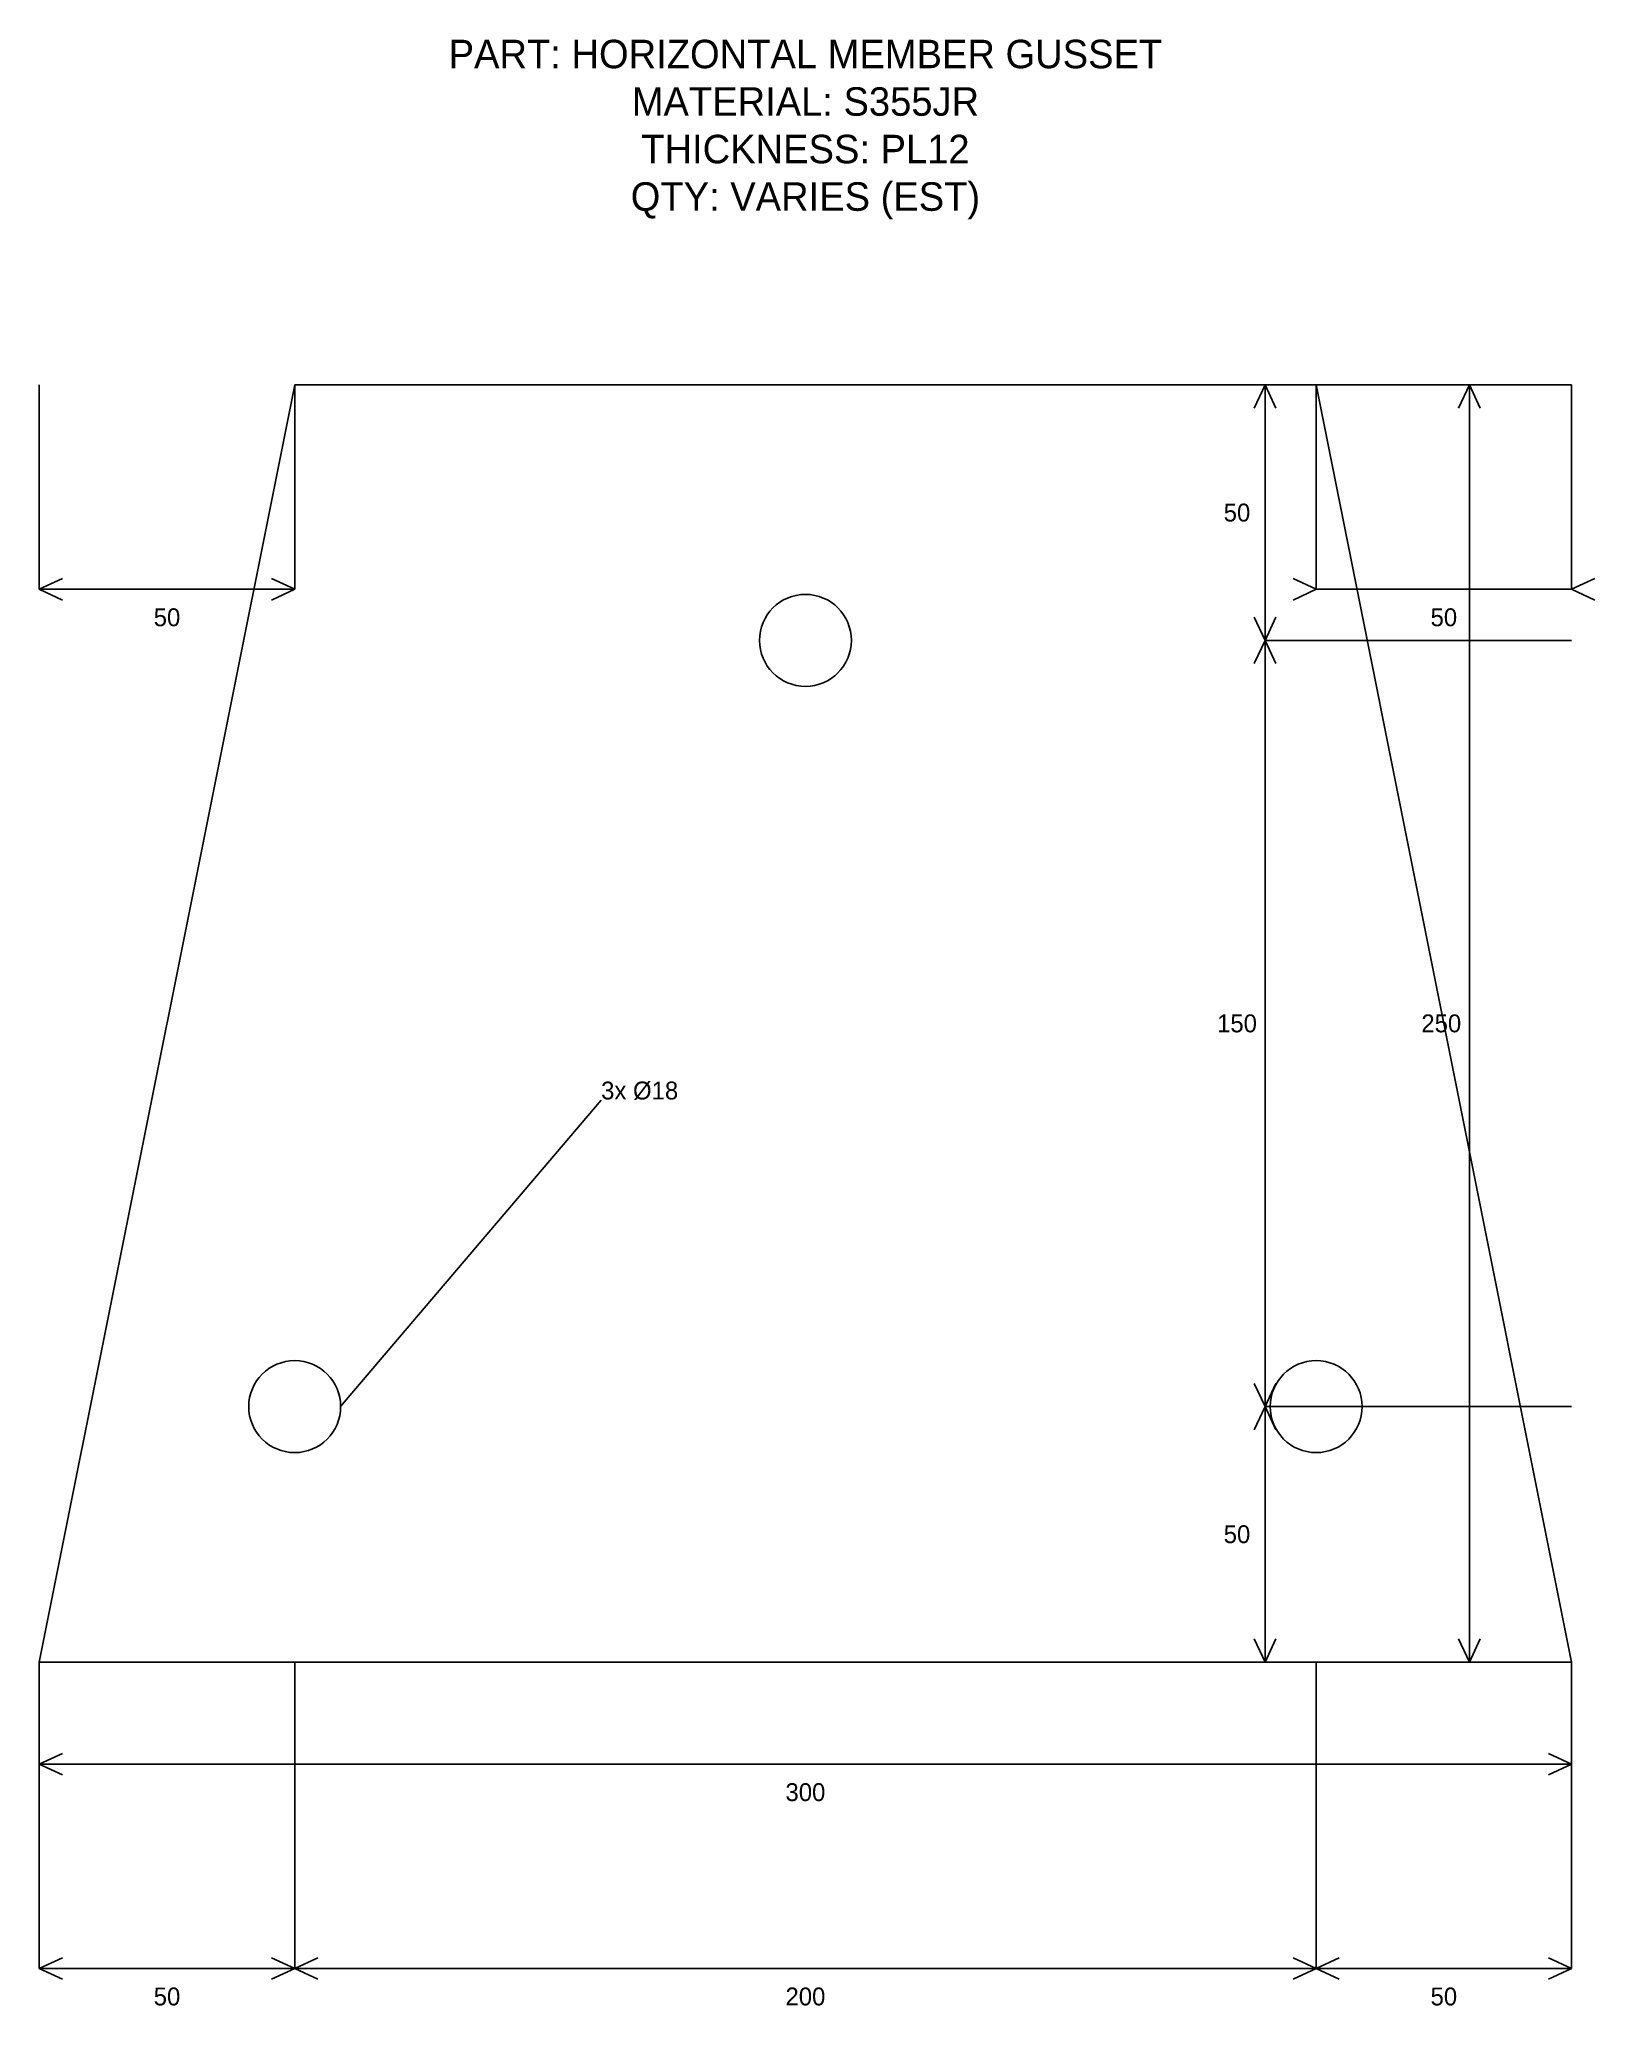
# Model space of a CAD drawing. Header units: millimetres. Extents: x 0 to 305, y -67 to 318.
import ezdxf

# ---------------------------------------------------------------- set-up
doc = ezdxf.new("R2010")
doc.units = ezdxf.units.MM
for name, color, linetype in [('ANNOTATION', 1, 'Continuous'), ('DIMENSION', 3, 'Continuous'), ('GEOMETRY', 7, 'Continuous')]:
    doc.layers.add(name, color=color, linetype=linetype)

msp = doc.modelspace()

# ---------------------------------------------------------------- linework, layer by layer
at = {"layer": 'ANNOTATION'}
msp.add_line((59, 50), (110, 110), dxfattribs=at)
at = {"layer": 'DIMENSION'}
for p, q in [((0, 250), (0, 210)), ((50, 250), (50, 210)), ((240, 250), (237.89, 245.47)), ((300, 250), (240, 250)), ((240, 200), (240, 250)), ((240, 250), (242.11, 245.47)), ((250, 250), (250, 210)), ((280, 250), (277.89, 245.47)), ((300, 250), (280, 250)), ((280, 0), (280, 250)), ((280, 250), (282.11, 245.47)), ((300, 250), (300, 210)), ((0, 210), (4.53, 212.11)), ((50, 210), (45.47, 212.11)), ((250, 210), (245.47, 212.11)), ((300, 210), (304.53, 212.11)), ((0, 210), (50, 210)), ((0, 210), (4.53, 207.89)), ((50, 210), (45.47, 207.89)), ((250, 210), (245.47, 207.89)), ((300, 210), (250, 210)), ((300, 210), (304.53, 207.89)), ((240, 200), (237.89, 204.53)), ((240, 200), (242.11, 204.53)), ((240, 200), (237.89, 195.47)), ((300, 200), (240, 200)), ((240, 50), (240, 200)), ((240, 200), (242.11, 195.47)), ((300, 200), (240, 200)), ((240, 50), (237.89, 54.53)), ((240, 50), (242.11, 54.53)), ((240, 50), (237.89, 45.47)), ((300, 50), (240, 50)), ((240, 0), (240, 50)), ((240, 50), (242.11, 45.47)), ((300, 50), (240, 50)), ((240, 0), (237.89, 4.53)), ((240, 0), (242.11, 4.53)), ((280, 0), (277.89, 4.53)), ((280, 0), (282.11, 4.53)), ((0, 0), (0, -20)), ((0, 0), (0, -60)), ((50, 0), (50, -60)), ((50, 0), (50, -60)), ((300, 0), (240, 0)), ((250, 0), (250, -60)), ((250, 0), (250, -60)), ((300, 0), (280, 0)), ((300, 0), (300, -20)), ((300, 0), (300, -60)), ((0, -20), (4.53, -17.89)), ((300, -20), (295.47, -17.89)), ((0, -20), (300, -20)), ((0, -20), (4.53, -22.11)), ((300, -20), (295.47, -22.11)), ((0, -60), (4.53, -57.89)), ((0, -60), (50, -60)), ((0, -60), (4.53, -62.11)), ((50, -60), (45.47, -57.89)), ((50, -60), (45.47, -62.11)), ((50, -60), (54.53, -57.89)), ((50, -60), (250, -60)), ((50, -60), (54.53, -62.11)), ((250, -60), (245.47, -57.89)), ((250, -60), (245.47, -62.11)), ((250, -60), (254.53, -57.89)), ((250, -60), (300, -60)), ((250, -60), (254.53, -62.11)), ((300, -60), (295.47, -57.89)), ((300, -60), (295.47, -62.11))]:
    msp.add_line(p, q, dxfattribs=at)
at = {"layer": 'GEOMETRY'}
msp.add_lwpolyline([(0, 0), (300, 0), (250, 250), (50, 250)], close=True, dxfattribs=at)
for centre in [(150, 200), (50, 50), (250, 50)]:
    msp.add_circle(centre, 9, dxfattribs=at)

# ---------------------------------------------------------------- texts
at = {"layer": 'ANNOTATION'}
for s, insert, char_height, attachment_point in [('PART: HORIZONTAL MEMBER GUSSET\\PMATERIAL: S355JR\\PTHICKNESS: PL12\\PQTY: VARIES (EST)', (150, 300), 5.58, 5), ('50', (234.5, 225), 3.5, 5), ('50', (25, 204.5), 3.5, 5), ('50', (275, 204.5), 3.5, 5), ('150', (234.5, 125), 3.5, 5), ('250', (274.5, 125), 3.5, 5), ('3x Ø18', (110, 110), 3.5, 7), ('50', (234.5, 25), 3.5, 5), ('300', (150, -25.5), 3.5, 5), ('50', (25, -65.5), 3.5, 5), ('200', (150, -65.5), 3.5, 5), ('50', (275, -65.5), 3.5, 5)]:
    msp.add_mtext(s, dxfattribs=dict(at, insert=insert, char_height=char_height, attachment_point=attachment_point))

doc.saveas('drawing.dxf')
